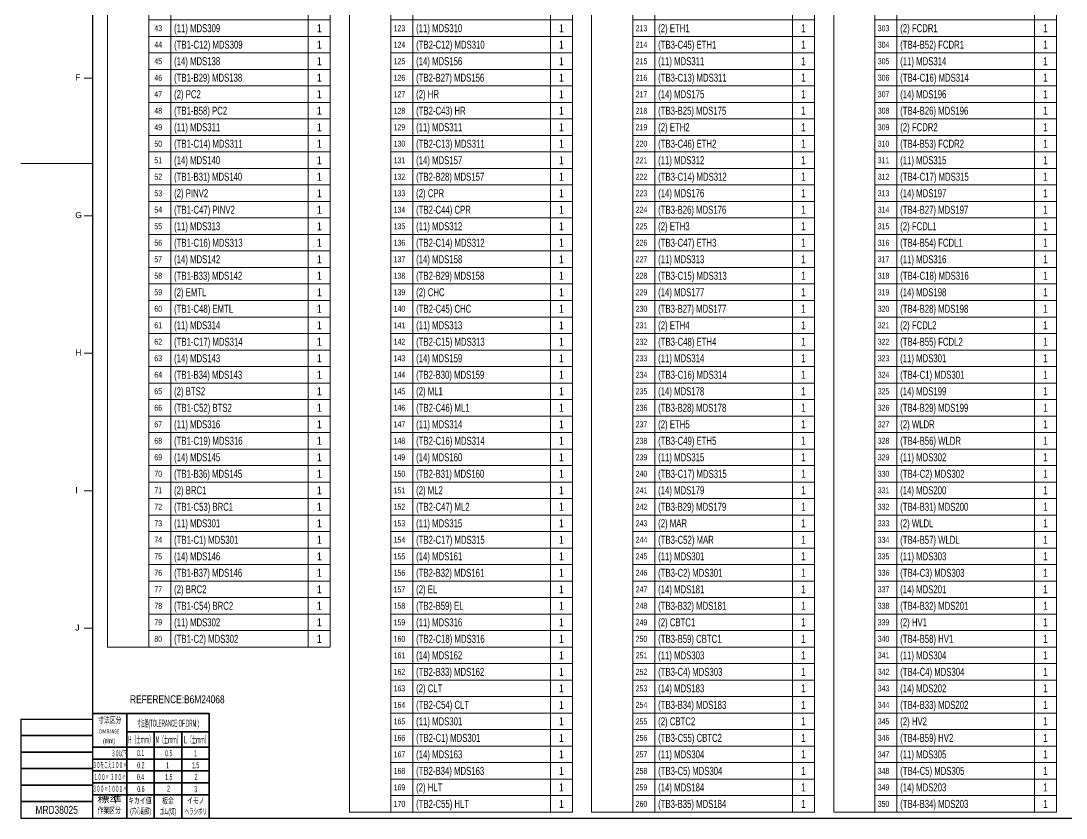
# Model space of a CAD drawing. Header units: millimetres. Extents: x 10 to 832, y 7 to 590.
# Drawn here: x 9.5 to 389.5, y 15 to 304.8 of the extents above; entities that cross this region are included whole.
import ezdxf
from ezdxf.enums import TextEntityAlignment as Align

# ---------------------------------------------------------------- set-up
doc = ezdxf.new("R2010")
doc.units = ezdxf.units.MM
for name, color, linetype in [('GR1_01', 7, 'Continuous'), ('GR1_02', 7, 'Continuous'), ('GR1_03', 7, 'Continuous'), ('QTY', 7, 'Continuous'), ('図面枠B6M', 7, 'Continuous')]:
    doc.layers.add(name, color=color, linetype=linetype)
doc.styles.add('HG丸ｺﾞｼｯｸM-PRO', font='')
doc.styles.get('HG丸ｺﾞｼｯｸM-PRO').set_extended_font_data('HG丸ｺﾞｼｯｸM-PRO')

# ---------------------------------------------------------------- blocks, each defined once
blk = doc.blocks.new('BLKF023')
at = {"layer": '図面枠B6M', "color": 2, "linetype": 'Continuous', "lineweight": 25}
for p, q in [((35.5, 584), (35.5, 15)), ((9.5, 51), (9.5, 15)), ((9.5, 51), (35.5, 51)), ((9.5, 15), (831.5, 15))]:
    blk.add_line(p, q, dxfattribs=at)
at = {"layer": '図面枠B6M', "color": 4, "linetype": 'Continuous', "lineweight": 13}
for p, q in [((32.5, 284), (35.5, 284)), ((9.5, 253), (35.5, 253)), ((32.5, 234), (35.5, 234)), ((32.5, 184), (35.5, 184)), ((32.5, 134), (35.5, 134)), ((32.5, 84), (35.5, 84))]:
    blk.add_line(p, q, dxfattribs=at)
at = {"layer": '図面枠B6M', "color": 3, "linetype": 'Continuous', "lineweight": 35}
for p, q in [((35.5, 53), (78, 53)), ((48, 53), (48, 15)), ((78, 53), (78, 15)), ((48, 46.3), (78, 46.3)), ((58, 46.3), (58, 15)), ((68, 46.3), (68, 15)), ((9.5, 45), (35.5, 45)), ((9.5, 39), (35.5, 39)), ((35.5, 40.8), (78, 40.8)), ((35.5, 36.47), (78, 36.47)), ((9.5, 33), (35.5, 33)), ((35.5, 32.15), (78, 32.15)), ((9.5, 27), (35.5, 27)), ((35.5, 27.82), (78, 27.82)), ((35.5, 23.5), (78, 23.5)), ((9.5, 21), (35.5, 21))]:
    blk.add_line(p, q, dxfattribs=at)
at = {"layer": '図面枠B6M', "color": 4, "linetype": 'Continuous', "lineweight": 13, "style": 'HG丸ｺﾞｼｯｸM-PRO'}
for s, width, p in [('F', 0.998986, (29.29, 282.45)), ('G', 1.003714, (29.29, 232.45)), ('H', 1.00207, (29.29, 182.45)), ('I', 1.00207, (29.29, 132.45)), ('J', 1.005117, (29.29, 82.45))]:
    blk.add_text(s, height=2.25, dxfattribs=dict(at, width=width)).set_placement(p, align=Align.BOTTOM_LEFT)
for s, height, width, p in [('寸法区分', 2.182, 0.692256, (41.81, 48.9)), ('(mm)', 1.818, 0.619256, (41.57, 41.64)), ('標準', 2.182, 1.489301, (41.71, 20)), ('作業区分', 2.182, 0.692256, (41.62, 16.1)), ('(穴心距離)', 2.182, 0.521231, (53.03, 15.86)), ('ゴム(切)', 2.182, 0.521232, (62.93, 15.67)), ('ヘラシボリ', 2.182, 0.521228, (73.11, 15.67))]:
    blk.add_text(s, height=height, dxfattribs=dict(at, width=width)).set_placement(p, align=Align.BOTTOM_CENTER)
for s, height, width, p in [('寸法差(TOLERANCE OF DRM.)', 2.5455, 0.382528, (63.02, 49.5)), ('DIM.RANGE.', 1.455, 0.522543, (41.85, 46.49)), ('Ｈ（士ｍｍ）', 2.545, 0.439786, (53.03, 43.51)), ('Ｍ（士ｍｍ）', 2.545, 0.439786, (63.02, 43.46)), ('Ｌ（士ｍｍ）', 2.545, 0.439786, (73.2, 43.46)), ('３０以下', 2.182, 0.44793, (45.2, 38.52)), ('0.1', 2.182, 0.522424, (53.03, 38.67)), ('0.5', 2.182, 0.522424, (63.26, 38.57)), ('1', 2.18, 0.521199, (72.92, 38.57)), ('３０をこえ１００〃', 2.182, 0.44793, (41.79, 34.27)), ('0.2', 2.182, 0.522424, (53.12, 34.23)), ('1', 2.18, 0.521199, (62.83, 34.23)), ('1.5', 2.182, 0.522424, (73.02, 34.23)), ('１００〃 ３００〃', 2.182, 0.448161, (41.79, 29.93)), ('0.4', 2.182, 0.522424, (52.98, 29.99)), ('1.5', 2.182, 0.522424, (63.26, 29.9)), ('2', 2.18, 0.521199, (73.16, 29.99)), ('３００〃１０００〃', 2.182, 0.44793, (41.79, 25.64)), ('0.6', 2.182, 0.522424, (53.12, 25.56)), ('2', 2.18, 0.521199, (63.12, 25.65)), ('3', 2.18, 0.521199, (73.06, 25.51)), ('キカイ値', 2.182, 0.692256, (52.74, 21.33)), ('板金', 2.182, 0.692256, (62.93, 21.33)), ('イモノ', 2.182, 0.692256, (73.11, 21.42))]:
    blk.add_text(s, height=height, dxfattribs=dict(at, width=width)).set_placement(p, align=Align.MIDDLE_CENTER)
blk = doc.blocks.new('BLKF031')
at = {"layer": 'GR1_01', "color": 3, "linetype": 'Continuous', "lineweight": 13}
for p, q in [((41, 568.67), (41, 557.17)), ((41, 568.67), (41, 77.17)), ((122, 568.67), (41, 568.67)), ((56, 568.67), (56, 557.17)), ((64, 568.67), (64, 77.17)), ((114, 568.67), (114, 77.17)), ((122, 568.67), (122, 77.17)), ((122, 557.17), (41, 557.17)), ((56, 557.17), (56, 77.17)), ((56, 557.17), (122, 557.17)), ((122, 557.17), (122, 83.17)), ((56, 551.17), (122, 551.17)), ((56, 545.17), (122, 545.17)), ((56, 539.17), (122, 539.17)), ((56, 533.17), (122, 533.17)), ((56, 527.17), (122, 527.17)), ((56, 521.17), (122, 521.17)), ((56, 515.17), (122, 515.17)), ((56, 509.17), (122, 509.17)), ((56, 503.17), (122, 503.17)), ((56, 497.17), (122, 497.17)), ((56, 491.17), (122, 491.17)), ((56, 485.17), (122, 485.17)), ((56, 479.17), (122, 479.17)), ((56, 473.17), (122, 473.17)), ((56, 467.17), (122, 467.17)), ((56, 461.17), (122, 461.17)), ((56, 455.17), (122, 455.17)), ((56, 449.17), (122, 449.17)), ((56, 443.17), (122, 443.17)), ((56, 437.17), (122, 437.17)), ((56, 431.17), (122, 431.17)), ((56, 425.17), (122, 425.17)), ((56, 419.17), (122, 419.17)), ((56, 413.17), (122, 413.17)), ((56, 407.17), (122, 407.17)), ((56, 401.17), (122, 401.17)), ((56, 395.17), (122, 395.17)), ((56, 389.17), (122, 389.17)), ((56, 383.17), (122, 383.17)), ((56, 377.17), (122, 377.17)), ((56, 371.17), (122, 371.17)), ((56, 365.17), (122, 365.17)), ((56, 359.17), (122, 359.17)), ((56, 353.17), (122, 353.17)), ((56, 347.17), (122, 347.17)), ((56, 341.17), (122, 341.17)), ((56, 335.17), (122, 335.17)), ((56, 329.17), (122, 329.17)), ((56, 323.17), (122, 323.17)), ((56, 317.17), (122, 317.17)), ((56, 311.17), (122, 311.17)), ((56, 305.17), (122, 305.17)), ((56, 299.17), (122, 299.17)), ((56, 293.17), (122, 293.17)), ((56, 287.17), (122, 287.17)), ((56, 281.17), (122, 281.17)), ((56, 275.17), (122, 275.17)), ((56, 269.17), (122, 269.17)), ((56, 263.17), (122, 263.17)), ((56, 257.17), (122, 257.17)), ((56, 251.17), (122, 251.17)), ((56, 245.17), (122, 245.17)), ((56, 239.17), (122, 239.17)), ((56, 233.17), (122, 233.17)), ((56, 227.17), (122, 227.17)), ((56, 221.17), (122, 221.17)), ((56, 215.17), (122, 215.17)), ((56, 209.17), (122, 209.17)), ((56, 203.17), (122, 203.17)), ((56, 197.17), (122, 197.17)), ((56, 191.17), (122, 191.17)), ((56, 185.17), (122, 185.17)), ((56, 179.17), (122, 179.17)), ((56, 173.17), (122, 173.17)), ((56, 167.17), (122, 167.17)), ((56, 161.17), (122, 161.17)), ((56, 155.17), (122, 155.17)), ((56, 149.17), (122, 149.17)), ((56, 143.17), (122, 143.17)), ((56, 137.17), (122, 137.17)), ((56, 131.17), (122, 131.17)), ((56, 125.17), (122, 125.17)), ((56, 119.17), (122, 119.17)), ((56, 113.17), (122, 113.17)), ((56, 107.17), (122, 107.17)), ((56, 101.17), (122, 101.17)), ((56, 95.17), (122, 95.17)), ((56, 89.17), (122, 89.17)), ((56, 83.17), (122, 83.17)), ((56, 83.17), (122, 83.17)), ((41, 77.17), (122, 77.17))]:
    blk.add_line(p, q, dxfattribs=at)
at = {"layer": 'GR1_01', "color": 3, "linetype": 'Continuous', "lineweight": 13, "style": 'HG丸ｺﾞｼｯｸM-PRO'}
for s, height, width, p in [('電線種別', 2.182, 0.863284, (48.5, 565.8)), ('#', 2.18, 0.693196, (60.1, 562.18)), ('線番号', 2.182, 0.863284, (89, 564.7)), ('QTY', 2.182, 0.692704, (117.93, 562.78)), ('TEXT', 2.182, 0.863438, (89, 560.92))]:
    blk.add_text(s, height=height, dxfattribs=dict(at, width=width)).set_placement(p, align=Align.MIDDLE_CENTER)
for s, width, p in [('WIRE', 0.829808, (48.5, 561.05)), ('CLASS', 0.831675, (48.5, 558.55))]:
    blk.add_text(s, height=1.818, dxfattribs=dict(at, width=width)).set_placement(p, align=Align.BOTTOM_CENTER)
blk = doc.blocks.new('BLKF033')
at = {"layer": 'GR1_01', "color": 3, "linetype": 'Continuous', "lineweight": 13}
for p, q in [((129, 568.67), (129, 557.17)), ((129, 568.67), (129, 17.17)), ((210, 568.67), (129, 568.67)), ((144, 568.67), (144, 557.17)), ((152, 568.67), (152, 17.17)), ((202, 568.67), (202, 17.17)), ((210, 568.67), (210, 17.17)), ((210, 557.17), (129, 557.17)), ((144, 557.17), (144, 17.17)), ((144, 557.17), (210, 557.17)), ((144, 551.17), (210, 551.17)), ((144, 545.17), (210, 545.17)), ((144, 539.17), (210, 539.17)), ((144, 533.17), (210, 533.17)), ((144, 527.17), (210, 527.17)), ((144, 521.17), (210, 521.17)), ((144, 515.17), (210, 515.17)), ((144, 509.17), (210, 509.17)), ((144, 503.17), (210, 503.17)), ((144, 497.17), (210, 497.17)), ((144, 491.17), (210, 491.17)), ((144, 485.17), (210, 485.17)), ((144, 479.17), (210, 479.17)), ((144, 473.17), (210, 473.17)), ((144, 467.17), (210, 467.17)), ((144, 461.17), (210, 461.17)), ((144, 455.17), (210, 455.17)), ((144, 449.17), (210, 449.17)), ((144, 443.17), (210, 443.17)), ((144, 437.17), (210, 437.17)), ((144, 431.17), (210, 431.17)), ((144, 425.17), (210, 425.17)), ((144, 419.17), (210, 419.17)), ((144, 413.17), (210, 413.17)), ((144, 407.17), (210, 407.17)), ((144, 401.17), (210, 401.17)), ((144, 395.17), (210, 395.17)), ((144, 389.17), (210, 389.17)), ((144, 383.17), (210, 383.17)), ((144, 377.17), (210, 377.17)), ((144, 371.17), (210, 371.17)), ((144, 365.17), (210, 365.17)), ((144, 359.17), (210, 359.17)), ((144, 353.17), (210, 353.17)), ((144, 347.17), (210, 347.17)), ((144, 341.17), (210, 341.17)), ((144, 335.17), (210, 335.17)), ((144, 329.17), (210, 329.17)), ((144, 323.17), (210, 323.17)), ((144, 317.17), (210, 317.17)), ((144, 311.17), (210, 311.17)), ((144, 305.17), (210, 305.17)), ((144, 299.17), (210, 299.17)), ((144, 293.17), (210, 293.17)), ((144, 287.17), (210, 287.17)), ((144, 281.17), (210, 281.17)), ((144, 275.17), (210, 275.17)), ((144, 269.17), (210, 269.17)), ((144, 263.17), (210, 263.17)), ((144, 257.17), (210, 257.17)), ((144, 251.17), (210, 251.17)), ((144, 245.17), (210, 245.17)), ((144, 239.17), (210, 239.17)), ((144, 233.17), (210, 233.17)), ((144, 227.17), (210, 227.17)), ((144, 221.17), (210, 221.17)), ((144, 215.17), (210, 215.17)), ((144, 209.17), (210, 209.17)), ((144, 203.17), (210, 203.17)), ((144, 197.17), (210, 197.17)), ((144, 191.17), (210, 191.17)), ((144, 185.17), (210, 185.17)), ((144, 179.17), (210, 179.17)), ((144, 173.17), (210, 173.17)), ((144, 167.17), (210, 167.17)), ((144, 161.17), (210, 161.17)), ((144, 155.17), (210, 155.17)), ((144, 149.17), (210, 149.17)), ((144, 143.17), (210, 143.17)), ((144, 137.17), (210, 137.17)), ((144, 131.17), (210, 131.17)), ((144, 125.17), (210, 125.17)), ((144, 119.17), (210, 119.17)), ((144, 113.17), (210, 113.17)), ((144, 107.17), (210, 107.17)), ((144, 101.17), (210, 101.17)), ((144, 95.17), (210, 95.17)), ((144, 89.17), (210, 89.17)), ((144, 83.17), (210, 83.17)), ((144, 83.17), (210, 83.17)), ((144, 77.17), (210, 77.17)), ((144, 71.17), (210, 71.17)), ((144, 65.17), (210, 65.17)), ((144, 59.17), (210, 59.17)), ((144, 53.17), (210, 53.17)), ((144, 47.17), (210, 47.17)), ((144, 41.17), (210, 41.17)), ((144, 35.17), (210, 35.17)), ((144, 29.17), (210, 29.17)), ((144, 23.17), (210, 23.17)), ((129, 17.17), (210, 17.17))]:
    blk.add_line(p, q, dxfattribs=at)
at = {"layer": 'GR1_01', "color": 3, "linetype": 'Continuous', "lineweight": 13, "style": 'HG丸ｺﾞｼｯｸM-PRO'}
for s, height, width, p in [('電線種別', 2.182, 0.863284, (136.5, 565.8)), ('#', 2.18, 0.693196, (148.1, 562.18)), ('線番号', 2.182, 0.863284, (177, 564.7)), ('QTY', 2.182, 0.692704, (205.93, 562.78)), ('TEXT', 2.182, 0.863438, (177, 560.92))]:
    blk.add_text(s, height=height, dxfattribs=dict(at, width=width)).set_placement(p, align=Align.MIDDLE_CENTER)
for s, width, p in [('WIRE', 0.829808, (136.5, 561.05)), ('CLASS', 0.831675, (136.5, 558.55))]:
    blk.add_text(s, height=1.818, dxfattribs=dict(at, width=width)).set_placement(p, align=Align.BOTTOM_CENTER)
blk = doc.blocks.new('BLKF034')
at = {"layer": 'GR1_01', "color": 3, "linetype": 'Continuous', "lineweight": 13}
for p, q in [((217, 568.67), (217, 557.17)), ((217, 568.67), (217, 17.17)), ((298, 568.67), (217, 568.67)), ((232, 568.67), (232, 557.17)), ((240, 568.67), (240, 17.17)), ((290, 568.67), (290, 17.17)), ((298, 568.67), (298, 17.17)), ((298, 557.17), (217, 557.17)), ((232, 557.17), (232, 17.17)), ((232, 557.17), (298, 557.17)), ((232, 551.17), (298, 551.17)), ((232, 545.17), (298, 545.17)), ((232, 539.17), (298, 539.17)), ((232, 533.17), (298, 533.17)), ((232, 527.17), (298, 527.17)), ((232, 521.17), (298, 521.17)), ((232, 515.17), (298, 515.17)), ((232, 509.17), (298, 509.17)), ((232, 503.17), (298, 503.17)), ((232, 497.17), (298, 497.17)), ((232, 491.17), (298, 491.17)), ((232, 485.17), (298, 485.17)), ((232, 479.17), (298, 479.17)), ((232, 473.17), (298, 473.17)), ((232, 467.17), (298, 467.17)), ((232, 461.17), (298, 461.17)), ((232, 455.17), (298, 455.17)), ((232, 449.17), (298, 449.17)), ((232, 443.17), (298, 443.17)), ((232, 437.17), (298, 437.17)), ((232, 431.17), (298, 431.17)), ((232, 425.17), (298, 425.17)), ((232, 419.17), (298, 419.17)), ((232, 413.17), (298, 413.17)), ((232, 407.17), (298, 407.17)), ((232, 401.17), (298, 401.17)), ((232, 395.17), (298, 395.17)), ((232, 389.17), (298, 389.17)), ((232, 383.17), (298, 383.17)), ((232, 377.17), (298, 377.17)), ((232, 371.17), (298, 371.17)), ((232, 365.17), (298, 365.17)), ((232, 359.17), (298, 359.17)), ((232, 353.17), (298, 353.17)), ((232, 347.17), (298, 347.17)), ((232, 341.17), (298, 341.17)), ((232, 335.17), (298, 335.17)), ((232, 329.17), (298, 329.17)), ((232, 323.17), (298, 323.17)), ((232, 317.17), (298, 317.17)), ((232, 311.17), (298, 311.17)), ((232, 305.17), (298, 305.17)), ((232, 299.17), (298, 299.17)), ((232, 293.17), (298, 293.17)), ((232, 287.17), (298, 287.17)), ((232, 281.17), (298, 281.17)), ((232, 275.17), (298, 275.17)), ((232, 269.17), (298, 269.17)), ((232, 263.17), (298, 263.17)), ((232, 257.17), (298, 257.17)), ((232, 251.17), (298, 251.17)), ((232, 245.17), (298, 245.17)), ((232, 239.17), (298, 239.17)), ((232, 233.17), (298, 233.17)), ((232, 227.17), (298, 227.17)), ((232, 221.17), (298, 221.17)), ((232, 215.17), (298, 215.17)), ((232, 209.17), (298, 209.17)), ((232, 203.17), (298, 203.17)), ((232, 197.17), (298, 197.17)), ((232, 191.17), (298, 191.17)), ((232, 185.17), (298, 185.17)), ((232, 179.17), (298, 179.17)), ((232, 173.17), (298, 173.17)), ((232, 167.17), (298, 167.17)), ((232, 161.17), (298, 161.17)), ((232, 155.17), (298, 155.17)), ((232, 149.17), (298, 149.17)), ((232, 143.17), (298, 143.17)), ((232, 137.17), (298, 137.17)), ((232, 131.17), (298, 131.17)), ((232, 125.17), (298, 125.17)), ((232, 119.17), (298, 119.17)), ((232, 113.17), (298, 113.17)), ((232, 107.17), (298, 107.17)), ((232, 101.17), (298, 101.17)), ((232, 95.17), (298, 95.17)), ((232, 89.17), (298, 89.17)), ((232, 83.17), (298, 83.17)), ((232, 83.17), (298, 83.17)), ((232, 77.17), (298, 77.17)), ((232, 71.17), (298, 71.17)), ((232, 65.17), (298, 65.17)), ((232, 59.17), (298, 59.17)), ((232, 53.17), (298, 53.17)), ((232, 47.17), (298, 47.17)), ((232, 41.17), (298, 41.17)), ((232, 35.17), (298, 35.17)), ((232, 29.17), (298, 29.17)), ((232, 23.17), (298, 23.17)), ((217, 17.17), (298, 17.17))]:
    blk.add_line(p, q, dxfattribs=at)
at = {"layer": 'GR1_01', "color": 3, "linetype": 'Continuous', "lineweight": 13, "style": 'HG丸ｺﾞｼｯｸM-PRO'}
for s, height, width, p in [('電線種別', 2.182, 0.863284, (224.5, 565.8)), ('#', 2.18, 0.693196, (236.1, 562.18)), ('線番号', 2.182, 0.863284, (265, 564.7)), ('QTY', 2.182, 0.692704, (293.93, 562.78)), ('TEXT', 2.182, 0.863438, (265, 560.92))]:
    blk.add_text(s, height=height, dxfattribs=dict(at, width=width)).set_placement(p, align=Align.MIDDLE_CENTER)
for s, width, p in [('WIRE', 0.829808, (224.5, 561.05)), ('CLASS', 0.831675, (224.5, 558.55))]:
    blk.add_text(s, height=1.818, dxfattribs=dict(at, width=width)).set_placement(p, align=Align.BOTTOM_CENTER)
blk = doc.blocks.new('BLKF035')
at = {"layer": 'GR1_01', "color": 3, "linetype": 'Continuous', "lineweight": 13}
for p, q in [((305, 568.67), (305, 557.17)), ((305, 568.67), (305, 17.17)), ((386, 568.67), (305, 568.67)), ((320, 568.67), (320, 557.17)), ((328, 568.67), (328, 17.17)), ((378, 568.67), (378, 17.17)), ((386, 568.67), (386, 17.17)), ((386, 557.17), (305, 557.17)), ((320, 557.17), (320, 17.17)), ((320, 557.17), (386, 557.17)), ((320, 551.17), (386, 551.17)), ((320, 545.17), (386, 545.17)), ((320, 539.17), (386, 539.17)), ((320, 533.17), (386, 533.17)), ((320, 527.17), (386, 527.17)), ((320, 521.17), (386, 521.17)), ((320, 515.17), (386, 515.17)), ((320, 509.17), (386, 509.17)), ((320, 503.17), (386, 503.17)), ((320, 497.17), (386, 497.17)), ((320, 491.17), (386, 491.17)), ((320, 485.17), (386, 485.17)), ((320, 479.17), (386, 479.17)), ((320, 473.17), (386, 473.17)), ((320, 467.17), (386, 467.17)), ((320, 461.17), (386, 461.17)), ((320, 455.17), (386, 455.17)), ((320, 449.17), (386, 449.17)), ((320, 443.17), (386, 443.17)), ((320, 437.17), (386, 437.17)), ((320, 431.17), (386, 431.17)), ((320, 425.17), (386, 425.17)), ((320, 419.17), (386, 419.17)), ((320, 413.17), (386, 413.17)), ((320, 407.17), (386, 407.17)), ((320, 401.17), (386, 401.17)), ((320, 395.17), (386, 395.17)), ((320, 389.17), (386, 389.17)), ((320, 383.17), (386, 383.17)), ((320, 377.17), (386, 377.17)), ((320, 371.17), (386, 371.17)), ((320, 365.17), (386, 365.17)), ((320, 359.17), (386, 359.17)), ((320, 353.17), (386, 353.17)), ((320, 347.17), (386, 347.17)), ((320, 341.17), (386, 341.17)), ((320, 335.17), (386, 335.17)), ((320, 329.17), (386, 329.17)), ((320, 323.17), (386, 323.17)), ((320, 317.17), (386, 317.17)), ((320, 311.17), (386, 311.17)), ((320, 305.17), (386, 305.17)), ((320, 299.17), (386, 299.17)), ((320, 293.17), (386, 293.17)), ((320, 287.17), (386, 287.17)), ((320, 281.17), (386, 281.17)), ((320, 275.17), (386, 275.17)), ((320, 269.17), (386, 269.17)), ((320, 263.17), (386, 263.17)), ((320, 257.17), (386, 257.17)), ((320, 251.17), (386, 251.17)), ((320, 245.17), (386, 245.17)), ((320, 239.17), (386, 239.17)), ((320, 233.17), (386, 233.17)), ((320, 227.17), (386, 227.17)), ((320, 221.17), (386, 221.17)), ((320, 215.17), (386, 215.17)), ((320, 209.17), (386, 209.17)), ((320, 203.17), (386, 203.17)), ((320, 197.17), (386, 197.17)), ((320, 191.17), (386, 191.17)), ((320, 185.17), (386, 185.17)), ((320, 179.17), (386, 179.17)), ((320, 173.17), (386, 173.17)), ((320, 167.17), (386, 167.17)), ((320, 161.17), (386, 161.17)), ((320, 155.17), (386, 155.17)), ((320, 149.17), (386, 149.17)), ((320, 143.17), (386, 143.17)), ((320, 137.17), (386, 137.17)), ((320, 131.17), (386, 131.17)), ((320, 125.17), (386, 125.17)), ((320, 119.17), (386, 119.17)), ((320, 113.17), (386, 113.17)), ((320, 107.17), (386, 107.17)), ((320, 101.17), (386, 101.17)), ((320, 95.17), (386, 95.17)), ((320, 89.17), (386, 89.17)), ((320, 83.17), (386, 83.17)), ((320, 83.17), (386, 83.17)), ((320, 77.17), (386, 77.17)), ((320, 71.17), (386, 71.17)), ((320, 65.17), (386, 65.17)), ((320, 59.17), (386, 59.17)), ((320, 53.17), (386, 53.17)), ((320, 47.17), (386, 47.17)), ((320, 41.17), (386, 41.17)), ((320, 35.17), (386, 35.17)), ((320, 29.17), (386, 29.17)), ((320, 23.17), (386, 23.17)), ((305, 17.17), (386, 17.17))]:
    blk.add_line(p, q, dxfattribs=at)
at = {"layer": 'GR1_01', "color": 3, "linetype": 'Continuous', "lineweight": 13, "style": 'HG丸ｺﾞｼｯｸM-PRO'}
for s, height, width, p in [('電線種別', 2.182, 0.863284, (312.5, 565.8)), ('#', 2.18, 0.693196, (324.1, 562.18)), ('線番号', 2.182, 0.863284, (353, 564.7)), ('QTY', 2.182, 0.692704, (381.93, 562.78)), ('TEXT', 2.182, 0.863438, (353, 560.92))]:
    blk.add_text(s, height=height, dxfattribs=dict(at, width=width)).set_placement(p, align=Align.MIDDLE_CENTER)
for s, width, p in [('WIRE', 0.829808, (312.5, 561.05)), ('CLASS', 0.831675, (312.5, 558.55))]:
    blk.add_text(s, height=1.818, dxfattribs=dict(at, width=width)).set_placement(p, align=Align.BOTTOM_CENTER)

msp = doc.modelspace()

# ---------------------------------------------------------------- block references
at = {"layer": 'GR1_01', "color": 3, "linetype": 'Continuous', "lineweight": 13}
for name in ['BLKF031', 'BLKF033', 'BLKF034', 'BLKF035']:
    msp.add_blockref(name, (0, 0), dxfattribs=at)
at = {"layer": '図面枠B6M', "color": 4, "linetype": 'Continuous', "lineweight": 13}
msp.add_blockref('BLKF023', (0, 0), dxfattribs=at)

# ---------------------------------------------------------------- texts
at = {"layer": 'GR1_02', "color": 3, "linetype": 'Continuous', "lineweight": 9, "style": 'HG丸ｺﾞｼｯｸM-PRO', "width": 0.784542}
for p in [(118, 302.17), (206, 302.17), (294, 302.17), (382, 302.17), (118, 296.17), (206, 296.17), (294, 296.17), (382, 296.17), (118, 290.17), (206, 290.17), (294, 290.17), (382, 290.17), (118, 284.17), (206, 284.17), (294, 284.17), (382, 284.17), (118, 278.17), (206, 278.17), (294, 278.17), (382, 278.17), (118, 272.17), (206, 272.17), (294, 272.17), (382, 272.17), (118, 266.17), (206, 266.17), (294, 266.17), (382, 266.17), (118, 260.17), (206, 260.17), (294, 260.17), (382, 260.17), (118, 254.17), (206, 254.17), (294, 254.17), (382, 254.17), (118, 248.17), (206, 248.17), (294, 248.17), (382, 248.17), (118, 242.17), (206, 242.17), (294, 242.17), (382, 242.17), (118, 236.17), (206, 236.17), (294, 236.17), (382, 236.17), (118, 230.17), (206, 230.17), (294, 230.17), (382, 230.17), (118, 224.17), (206, 224.17), (294, 224.17), (382, 224.17), (118, 218.17), (206, 218.17), (294, 218.17), (382, 218.17), (118, 212.17), (206, 212.17), (294, 212.17), (382, 212.17), (118, 206.17), (206, 206.17), (294, 206.17), (382, 206.17), (118, 200.17), (206, 200.17), (294, 200.17), (382, 200.17), (118, 194.17), (206, 194.17), (294, 194.17), (382, 194.17), (118, 188.17), (206, 188.17), (294, 188.17), (382, 188.17), (118, 182.17), (206, 182.17), (294, 182.17), (382, 182.17), (118, 176.17), (206, 176.17), (294, 176.17), (382, 176.17), (118, 170.17), (206, 170.17), (294, 170.17), (382, 170.17), (118, 164.17), (206, 164.17), (294, 164.17), (382, 164.17), (118, 158.17), (206, 158.17), (294, 158.17), (382, 158.17), (118, 152.17), (206, 152.17), (294, 152.17), (382, 152.17), (118, 146.17), (206, 146.17), (294, 146.17), (382, 146.17), (118, 140.17), (206, 140.17), (294, 140.17), (382, 140.17), (118, 134.17), (206, 134.17), (294, 134.17), (382, 134.17), (118, 128.17), (206, 128.17), (294, 128.17), (382, 128.17), (118, 122.17), (206, 122.17), (294, 122.17), (382, 122.17), (118, 116.17), (206, 116.17), (294, 116.17), (382, 116.17), (118, 110.17), (206, 110.17), (294, 110.17), (382, 110.17), (118, 104.17), (206, 104.17), (294, 104.17), (382, 104.17), (118, 98.17), (206, 98.17), (294, 98.17), (382, 98.17), (118, 92.17), (206, 92.17), (294, 92.17), (382, 92.17), (118, 86.17), (206, 86.17), (294, 86.17), (382, 86.17), (118, 80.17), (206, 80.17), (294, 80.17), (382, 80.17), (206, 74.17), (294, 74.17), (382, 74.17), (206, 68.17), (294, 68.17), (382, 68.17), (206, 62.17), (294, 62.17), (382, 62.17), (206, 56.17), (294, 56.17), (382, 56.17), (206, 50.17), (294, 50.17), (382, 50.17), (206, 44.17), (294, 44.17), (382, 44.17), (206, 38.17), (294, 38.17), (382, 38.17), (206, 32.17), (294, 32.17), (382, 32.17), (206, 26.17), (294, 26.17), (382, 26.17), (206, 20.17), (294, 20.17), (382, 20.17)]:
    msp.add_text('1', height=2.91, dxfattribs=at).set_placement(p, align=Align.MIDDLE_CENTER)
at = {"layer": 'GR1_03', "color": 2, "linetype": 'Continuous', "lineweight": 13, "style": 'HG丸ｺﾞｼｯｸM-PRO', "width": 0.691275}
for s, p in [('43', (58.02, 302.17)), ('44', (58.02, 296.17)), ('45', (58.02, 290.17)), ('46', (58.02, 284.17)), ('47', (58.02, 278.17)), ('48', (58.02, 272.17)), ('49', (58.02, 266.17)), ('50', (58.02, 260.17)), ('51', (58.02, 254.17)), ('52', (58.02, 248.17)), ('53', (58.02, 242.17)), ('54', (58.02, 236.17)), ('55', (58.02, 230.17)), ('56', (58.02, 224.17)), ('57', (58.02, 218.17)), ('227', (233.03, 218.17)), ('58', (58.02, 212.17)), ('228', (233.03, 212.17)), ('59', (58.02, 206.17)), ('229', (233.03, 206.17)), ('60', (58.02, 200.17)), ('230', (233.03, 200.17)), ('61', (58.02, 194.17)), ('231', (233.03, 194.17)), ('62', (58.02, 188.17)), ('232', (233.03, 188.17)), ('63', (58.02, 182.17)), ('233', (233.03, 182.17)), ('64', (58.02, 176.17)), ('234', (233.03, 176.17)), ('65', (58.02, 170.17)), ('235', (233.03, 170.17)), ('66', (58.02, 164.17)), ('236', (233.03, 164.17)), ('67', (58.02, 158.17)), ('237', (233.03, 158.17)), ('68', (58.02, 152.17)), ('238', (233.03, 152.17)), ('69', (58.02, 146.17)), ('239', (233.03, 146.17)), ('70', (58.02, 140.17)), ('240', (233.03, 140.17)), ('71', (58.02, 134.17)), ('72', (58.02, 128.17)), ('73', (58.02, 122.17)), ('74', (58.02, 116.17)), ('75', (58.02, 110.17)), ('76', (58.02, 104.17)), ('77', (58.02, 98.17)), ('78', (58.02, 92.17)), ('79', (58.02, 86.17)), ('80', (58.02, 80.17))]:
    msp.add_text(s, height=2.182, dxfattribs=at).set_placement(p, align=Align.MIDDLE_LEFT)
at = {"layer": 'GR1_03', "color": 3, "linetype": 'Continuous', "lineweight": 9, "style": 'HG丸ｺﾞｼｯｸM-PRO', "width": 0.691275}
for s, p in [('123', (145.03, 302.17)), ('213', (233.03, 302.17)), ('303', (321.03, 302.17)), ('124', (145.03, 296.17)), ('214', (233.03, 296.17)), ('304', (321.03, 296.17)), ('125', (145.03, 290.17)), ('215', (233.03, 290.17)), ('305', (321.03, 290.17)), ('126', (145.03, 284.17)), ('216', (233.03, 284.17)), ('306', (321.03, 284.17)), ('127', (145.03, 278.17)), ('217', (233.03, 278.17)), ('307', (321.03, 278.17)), ('128', (145.03, 272.17)), ('218', (233.03, 272.17)), ('308', (321.03, 272.17)), ('129', (145.03, 266.17)), ('219', (233.03, 266.17)), ('309', (321.03, 266.17)), ('130', (145.03, 260.17)), ('220', (233.03, 260.17)), ('310', (321.03, 260.17)), ('131', (145.03, 254.17)), ('221', (233.03, 254.17)), ('311', (321.03, 254.17)), ('132', (145.03, 248.17)), ('222', (233.03, 248.17)), ('312', (321.03, 248.17)), ('133', (145.03, 242.17)), ('223', (233.03, 242.17)), ('313', (321.03, 242.17)), ('134', (145.03, 236.17)), ('224', (233.03, 236.17)), ('314', (321.03, 236.17)), ('135', (145.03, 230.17)), ('225', (233.03, 230.17)), ('315', (321.03, 230.17)), ('136', (145.03, 224.17)), ('226', (233.03, 224.17)), ('316', (321.03, 224.17)), ('137', (145.03, 218.17)), ('317', (321.03, 218.17)), ('138', (145.03, 212.17)), ('318', (321.03, 212.17)), ('139', (145.03, 206.17)), ('319', (321.03, 206.17)), ('140', (145.03, 200.17)), ('320', (321.03, 200.17)), ('141', (145.03, 194.17)), ('321', (321.03, 194.17)), ('142', (145.03, 188.17)), ('322', (321.03, 188.17)), ('143', (145.03, 182.17)), ('323', (321.03, 182.17)), ('144', (145.03, 176.17)), ('324', (321.03, 176.17)), ('145', (145.03, 170.17)), ('325', (321.03, 170.17)), ('146', (145.03, 164.17)), ('326', (321.03, 164.17)), ('147', (145.03, 158.17)), ('327', (321.03, 158.17)), ('148', (145.03, 152.17)), ('328', (321.03, 152.17)), ('149', (145.03, 146.17)), ('329', (321.03, 146.17)), ('150', (145.03, 140.17)), ('330', (321.03, 140.17)), ('151', (145.03, 134.17)), ('241', (233.03, 134.17)), ('331', (321.03, 134.17)), ('152', (145.03, 128.17)), ('242', (233.03, 128.17)), ('332', (321.03, 128.17)), ('153', (145.03, 122.17)), ('243', (233.03, 122.17)), ('333', (321.03, 122.17)), ('154', (145.03, 116.17)), ('244', (233.03, 116.17)), ('334', (321.03, 116.17)), ('155', (145.03, 110.17)), ('245', (233.03, 110.17)), ('335', (321.03, 110.17)), ('156', (145.03, 104.17)), ('246', (233.03, 104.17)), ('336', (321.03, 104.17)), ('157', (145.03, 98.17)), ('247', (233.03, 98.17)), ('337', (321.03, 98.17)), ('158', (145.03, 92.17)), ('248', (233.03, 92.17)), ('338', (321.03, 92.17)), ('159', (145.03, 86.17)), ('249', (233.03, 86.17)), ('339', (321.03, 86.17)), ('160', (145.03, 80.17)), ('250', (233.03, 80.17)), ('340', (321.03, 80.17)), ('161', (145.03, 74.17)), ('251', (233.03, 74.17)), ('341', (321.03, 74.17)), ('162', (145.03, 68.17)), ('252', (233.03, 68.17)), ('342', (321.03, 68.17)), ('163', (145.03, 62.17)), ('253', (233.03, 62.17)), ('343', (321.03, 62.17)), ('164', (145.03, 56.17)), ('254', (233.03, 56.17)), ('344', (321.03, 56.17)), ('165', (145.03, 50.17)), ('255', (233.03, 50.17)), ('345', (321.03, 50.17)), ('166', (145.03, 44.17)), ('256', (233.03, 44.17)), ('346', (321.03, 44.17)), ('167', (145.03, 38.17)), ('257', (233.03, 38.17)), ('347', (321.03, 38.17)), ('168', (145.03, 32.17)), ('258', (233.03, 32.17)), ('348', (321.03, 32.17)), ('169', (145.03, 26.17)), ('259', (233.03, 26.17)), ('349', (321.03, 26.17)), ('170', (145.03, 20.17)), ('260', (233.03, 20.17)), ('350', (321.03, 20.17))]:
    msp.add_text(s, height=2.182, dxfattribs=at).set_placement(p, align=Align.MIDDLE_LEFT)
at = {"layer": 'QTY', "color": 7, "linetype": 'Continuous', "lineweight": 35, "style": 'HG丸ｺﾞｼｯｸM-PRO'}
for s, height, width, p in [('(11) MDS309', 2.9091, 0.724357, (65.2, 302.17)), ('(11) MDS310', 2.9091, 0.724357, (153.2, 302.17)), ('(2) ETH1', 2.909, 0.724854, (241.2, 302.17)), ('(2) FCDR1', 2.909, 0.725005, (329.2, 302.17)), ('(TB1-C12) MDS309', 2.9091, 0.724539, (65.2, 296.17)), ('(TB2-C12) MDS310', 2.9091, 0.724539, (153.2, 296.17)), ('(TB3-C45) ETH1', 2.9091, 0.724822, (241.2, 296.17)), ('(TB4-B52) FCDR1', 2.9091, 0.725133, (329.2, 296.17)), ('(14) MDS138', 2.9091, 0.724357, (65.2, 290.17)), ('(14) MDS156', 2.9091, 0.724357, (153.2, 290.17)), ('(11) MDS311', 2.9091, 0.724357, (241.2, 290.17)), ('(11) MDS314', 2.9091, 0.724357, (329.2, 290.17)), ('(TB1-B29) MDS138', 2.9091, 0.724741, (65.2, 284.17)), ('(TB2-B27) MDS156', 2.9091, 0.724741, (153.2, 284.17)), ('(TB3-C13) MDS311', 2.9091, 0.724539, (241.2, 284.17)), ('(TB4-C16) MDS314', 2.9091, 0.724539, (329.2, 284.17)), ('(2) PC2', 2.909, 0.724647, (65.2, 278.17)), ('(2) HR', 2.909, 0.725329, (153.2, 278.17)), ('(14) MDS175', 2.9091, 0.724357, (241.2, 278.17)), ('(14) MDS196', 2.9091, 0.724357, (329.2, 278.17)), ('(TB1-B58) PC2', 2.9091, 0.724981, (65.2, 272.17)), ('(TB2-C43) HR', 2.9091, 0.725025, (153.2, 272.17)), ('(TB3-B25) MDS175', 2.9091, 0.724741, (241.2, 272.17)), ('(TB4-B26) MDS196', 2.9091, 0.724741, (329.2, 272.17)), ('(11) MDS311', 2.9091, 0.724357, (65.2, 266.17)), ('(11) MDS311', 2.9091, 0.724357, (153.2, 266.17)), ('(2) ETH2', 2.909, 0.724854, (241.2, 266.17)), ('(2) FCDR2', 2.909, 0.725005, (329.2, 266.17)), ('(TB1-C14) MDS311', 2.9091, 0.724539, (65.2, 260.17)), ('(TB2-C13) MDS311', 2.9091, 0.724539, (153.2, 260.17)), ('(TB3-C46) ETH2', 2.9091, 0.724822, (241.2, 260.17)), ('(TB4-B53) FCDR2', 2.9091, 0.725133, (329.2, 260.17)), ('(14) MDS140', 2.9091, 0.724357, (65.2, 254.17)), ('(14) MDS157', 2.9091, 0.724357, (153.2, 254.17)), ('(11) MDS312', 2.9091, 0.724357, (241.2, 254.17)), ('(11) MDS315', 2.9091, 0.724357, (329.2, 254.17)), ('(TB1-B31) MDS140', 2.9091, 0.724741, (65.2, 248.17)), ('(TB2-B28) MDS157', 2.9091, 0.724741, (153.2, 248.17)), ('(TB3-C14) MDS312', 2.9091, 0.724539, (241.2, 248.17)), ('(TB4-C17) MDS315', 2.9091, 0.724539, (329.2, 248.17)), ('(2) PINV2', 2.909, 0.724805, (65.2, 242.17)), ('(2) CPR', 2.909, 0.725001, (153.2, 242.17)), ('(14) MDS176', 2.9091, 0.724357, (241.2, 242.17)), ('(14) MDS197', 2.9091, 0.724357, (329.2, 242.17)), ('(TB1-C47) PINV2', 2.9091, 0.724796, (65.2, 236.17)), ('(TB2-C44) CPR', 2.9091, 0.724891, (153.2, 236.17)), ('(TB3-B26) MDS176', 2.9091, 0.724741, (241.2, 236.17)), ('(TB4-B27) MDS197', 2.9091, 0.724741, (329.2, 236.17)), ('(11) MDS313', 2.9091, 0.724357, (65.2, 230.17)), ('(11) MDS312', 2.9091, 0.724357, (153.2, 230.17)), ('(2) ETH3', 2.909, 0.724854, (241.2, 230.17)), ('(2) FCDL1', 2.909, 0.72479, (329.2, 230.17)), ('(TB1-C16) MDS313', 2.9091, 0.724539, (65.2, 224.17)), ('(TB2-C14) MDS312', 2.9091, 0.724539, (153.2, 224.17)), ('(TB3-C47) ETH3', 2.9091, 0.724822, (241.2, 224.17)), ('(TB4-B54) FCDL1', 2.9091, 0.725013, (329.2, 224.17)), ('(14) MDS142', 2.9091, 0.724357, (65.2, 218.17)), ('(14) MDS158', 2.9091, 0.724357, (153.2, 218.17)), ('(11) MDS313', 2.9091, 0.724357, (241.2, 218.17)), ('(11) MDS316', 2.9091, 0.724357, (329.2, 218.17)), ('(TB1-B33) MDS142', 2.9091, 0.724741, (65.2, 212.17)), ('(TB2-B29) MDS158', 2.9091, 0.724741, (153.2, 212.17)), ('(TB3-C15) MDS313', 2.9091, 0.724539, (241.2, 212.17)), ('(TB4-C18) MDS316', 2.9091, 0.724539, (329.2, 212.17)), ('(2) EMTL', 2.909, 0.724536, (65.2, 206.17)), ('(2) CHC', 2.909, 0.725005, (153.2, 206.17)), ('(14) MDS177', 2.9091, 0.724357, (241.2, 206.17)), ('(14) MDS198', 2.9091, 0.724357, (329.2, 206.17)), ('(TB1-C48) EMTL', 2.9091, 0.724653, (65.2, 200.17)), ('(TB2-C45) CHC', 2.9091, 0.724894, (153.2, 200.17)), ('(TB3-B27) MDS177', 2.9091, 0.724741, (241.2, 200.17)), ('(TB4-B28) MDS198', 2.9091, 0.724741, (329.2, 200.17)), ('(11) MDS314', 2.9091, 0.724357, (65.2, 194.17)), ('(11) MDS313', 2.9091, 0.724357, (153.2, 194.17)), ('(2) ETH4', 2.909, 0.724854, (241.2, 194.17)), ('(2) FCDL2', 2.909, 0.72479, (329.2, 194.17)), ('(TB1-C17) MDS314', 2.9091, 0.724539, (65.2, 188.17)), ('(TB2-C15) MDS313', 2.9091, 0.724539, (153.2, 188.17)), ('(TB3-C48) ETH4', 2.9091, 0.724822, (241.2, 188.17)), ('(TB4-B55) FCDL2', 2.9091, 0.725013, (329.2, 188.17)), ('(14) MDS143', 2.9091, 0.724357, (65.2, 182.17)), ('(14) MDS159', 2.9091, 0.724357, (153.2, 182.17)), ('(11) MDS314', 2.9091, 0.724357, (241.2, 182.17)), ('(11) MDS301', 2.9091, 0.724357, (329.2, 182.17)), ('(TB1-B34) MDS143', 2.9091, 0.724741, (65.2, 176.17)), ('(TB2-B30) MDS159', 2.9091, 0.724741, (153.2, 176.17)), ('(TB3-C16) MDS314', 2.9091, 0.724539, (241.2, 176.17)), ('(TB4-C1) MDS301', 2.9091, 0.724564, (329.2, 176.17)), ('(2) BTS2', 2.909, 0.72487, (65.2, 170.17)), ('(2) ML1', 2.909, 0.724404, (153.2, 170.17)), ('(14) MDS178', 2.9091, 0.724357, (241.2, 170.17)), ('(14) MDS199', 2.9091, 0.724357, (329.2, 170.17)), ('(TB1-C52) BTS2', 2.9091, 0.72483, (65.2, 164.17)), ('(TB2-C46) ML1', 2.9091, 0.724598, (153.2, 164.17)), ('(TB3-B28) MDS178', 2.9091, 0.724741, (241.2, 164.17)), ('(TB4-B29) MDS199', 2.9091, 0.724741, (329.2, 164.17)), ('(11) MDS316', 2.9091, 0.724357, (65.2, 158.17)), ('(11) MDS314', 2.9091, 0.724357, (153.2, 158.17)), ('(2) ETH5', 2.909, 0.724854, (241.2, 158.17)), ('(2) WLDR', 2.909, 0.72458, (329.2, 158.17)), ('(TB1-C19) MDS316', 2.9091, 0.724539, (65.2, 152.17)), ('(TB2-C16) MDS314', 2.9091, 0.724539, (153.2, 152.17)), ('(TB3-C49) ETH5', 2.9091, 0.724822, (241.2, 152.17)), ('(TB4-B56) WLDR', 2.9091, 0.724911, (329.2, 152.17)), ('(14) MDS145', 2.9091, 0.724357, (65.2, 146.17)), ('(14) MDS160', 2.9091, 0.724357, (153.2, 146.17)), ('(11) MDS315', 2.9091, 0.724357, (241.2, 146.17)), ('(11) MDS302', 2.9091, 0.724357, (329.2, 146.17)), ('(TB1-B36) MDS145', 2.9091, 0.724741, (65.2, 140.17)), ('(TB2-B31) MDS160', 2.9091, 0.724741, (153.2, 140.17)), ('(TB3-C17) MDS315', 2.9091, 0.724539, (241.2, 140.17)), ('(TB4-C2) MDS302', 2.9091, 0.724564, (329.2, 140.17)), ('(2) BRC1', 2.909, 0.72525, (65.2, 134.17)), ('(2) ML2', 2.909, 0.724404, (153.2, 134.17)), ('(14) MDS179', 2.9091, 0.724357, (241.2, 134.17)), ('(14) MDS200', 2.9091, 0.724357, (329.2, 134.17)), ('(TB1-C53) BRC1', 2.9091, 0.725032, (65.2, 128.17)), ('(TB2-C47) ML2', 2.9091, 0.724598, (153.2, 128.17)), ('(TB3-B29) MDS179', 2.9091, 0.724741, (241.2, 128.17)), ('(TB4-B31) MDS200', 2.9091, 0.724741, (329.2, 128.17)), ('(11) MDS301', 2.9091, 0.724357, (65.2, 122.17)), ('(11) MDS315', 2.9091, 0.724357, (153.2, 122.17)), ('(2) MAR', 2.909, 0.724482, (241.2, 122.17)), ('(2) WLDL', 2.909, 0.724333, (329.2, 122.17)), ('(TB1-C1) MDS301', 2.9091, 0.724564, (65.2, 116.17)), ('(TB2-C17) MDS315', 2.9091, 0.724539, (153.2, 116.17)), ('(TB3-C52) MAR', 2.9091, 0.724633, (241.2, 116.17)), ('(TB4-B57) WLDL', 2.9091, 0.724782, (329.2, 116.17)), ('(14) MDS146', 2.9091, 0.724357, (65.2, 110.17)), ('(14) MDS161', 2.9091, 0.724357, (153.2, 110.17)), ('(11) MDS301', 2.9091, 0.724357, (241.2, 110.17)), ('(11) MDS303', 2.9091, 0.724357, (329.2, 110.17)), ('(TB1-B37) MDS146', 2.9091, 0.724741, (65.2, 104.17)), ('(TB2-B32) MDS161', 2.9091, 0.724741, (153.2, 104.17)), ('(TB3-C2) MDS301', 2.9091, 0.724564, (241.2, 104.17)), ('(TB4-C3) MDS303', 2.9091, 0.724564, (329.2, 104.17)), ('(2) BRC2', 2.909, 0.72525, (65.2, 98.17)), ('(2) EL', 2.909, 0.724877, (153.2, 98.17)), ('(14) MDS181', 2.9091, 0.724357, (241.2, 98.17)), ('(14) MDS201', 2.9091, 0.724357, (329.2, 98.17)), ('(TB1-C54) BRC2', 2.9091, 0.725032, (65.2, 92.17)), ('(TB2-B59) EL', 2.9091, 0.72512, (153.2, 92.17)), ('(TB3-B32) MDS181', 2.9091, 0.724741, (241.2, 92.17)), ('(TB4-B32) MDS201', 2.9091, 0.724741, (329.2, 92.17)), ('(11) MDS302', 2.9091, 0.724357, (65.2, 86.17)), ('(11) MDS316', 2.9091, 0.724357, (153.2, 86.17)), ('(2) CBTC1', 2.909, 0.724816, (241.2, 86.17)), ('(2) HV1', 2.909, 0.724873, (329.2, 86.17)), ('(TB1-C2) MDS302', 2.9091, 0.724564, (65.2, 80.17)), ('(TB2-C18) MDS316', 2.9091, 0.724539, (153.2, 80.17)), ('(TB3-B59) CBTC1', 2.9091, 0.725025, (241.2, 80.17)), ('(TB4-B58) HV1', 2.9091, 0.725088, (329.2, 80.17)), ('(14) MDS162', 2.9091, 0.724357, (153.2, 74.17)), ('(11) MDS303', 2.9091, 0.724357, (241.2, 74.17)), ('(11) MDS304', 2.9091, 0.724357, (329.2, 74.17)), ('(TB2-B33) MDS162', 2.9091, 0.724741, (153.2, 68.17)), ('(TB3-C4) MDS303', 2.9091, 0.724564, (241.2, 68.17)), ('(TB4-C4) MDS304', 2.9091, 0.724564, (329.2, 68.17)), ('(2) CLT', 2.909, 0.72432, (153.2, 62.17)), ('(14) MDS183', 2.9091, 0.724357, (241.2, 62.17)), ('(14) MDS202', 2.9091, 0.724357, (329.2, 62.17)), ('(TB2-C54) CLT', 2.9091, 0.724561, (153.2, 56.17)), ('(TB3-B34) MDS183', 2.9091, 0.724741, (241.2, 56.17)), ('(TB4-B33) MDS202', 2.9091, 0.724741, (329.2, 56.17)), ('(11) MDS301', 2.9091, 0.724357, (153.2, 50.17)), ('(2) CBTC2', 2.909, 0.724816, (241.2, 50.17)), ('(2) HV2', 2.909, 0.724873, (329.2, 50.17)), ('(TB2-C1) MDS301', 2.9091, 0.724564, (153.2, 44.17)), ('(TB3-C55) CBTC2', 2.9091, 0.724803, (241.2, 44.17)), ('(TB4-B59) HV2', 2.9091, 0.725088, (329.2, 44.17)), ('(14) MDS163', 2.9091, 0.724357, (153.2, 38.17)), ('(11) MDS304', 2.9091, 0.724357, (241.2, 38.17)), ('(11) MDS305', 2.9091, 0.724357, (329.2, 38.17)), ('(TB2-B34) MDS163', 2.9091, 0.724741, (153.2, 32.17)), ('(TB3-C5) MDS304', 2.9091, 0.724564, (241.2, 32.17)), ('(TB4-C5) MDS305', 2.9091, 0.724564, (329.2, 32.17)), ('(2) HLT', 2.909, 0.724663, (153.2, 26.17)), ('(14) MDS184', 2.9091, 0.724357, (241.2, 26.17)), ('(14) MDS203', 2.9091, 0.724357, (329.2, 26.17)), ('(TB2-C55) HLT', 2.9091, 0.724726, (153.2, 20.17)), ('(TB3-B35) MDS184', 2.9091, 0.724741, (241.2, 20.17)), ('(TB4-B34) MDS203', 2.9091, 0.724741, (329.2, 20.17))]:
    msp.add_text(s, height=height, dxfattribs=dict(at, width=width)).set_placement(p, align=Align.MIDDLE_LEFT)
at = {"layer": '図面枠B6M', "color": 3, "linetype": 'Continuous', "lineweight": 35, "style": 'HG丸ｺﾞｼｯｸM-PRO'}
for s, height, width, p in [('REFERENCE:B6M24068', 2.9091, 0.783569, (66.37, 58.19)), ('MRD38025', 2.909, 0.783793, (22.5, 18))]:
    msp.add_text(s, height=height, dxfattribs=dict(at, width=width)).set_placement(p, align=Align.MIDDLE_CENTER)

doc.saveas('drawing.dxf')
